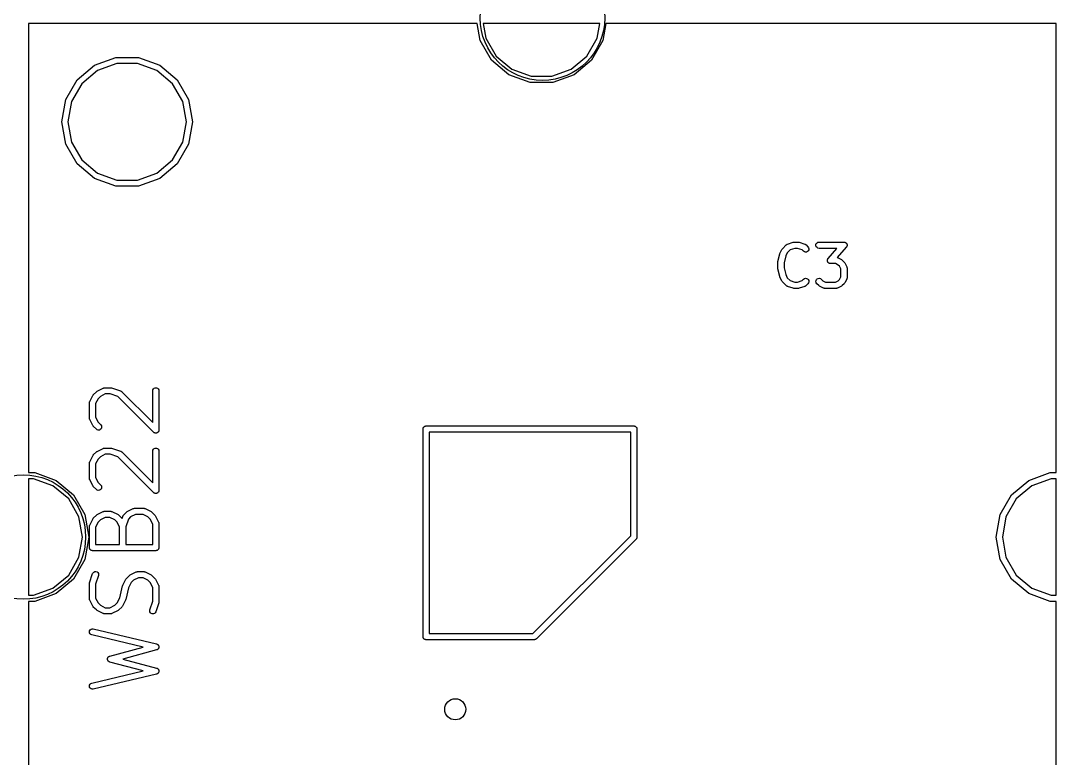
# Model space of a CAD drawing. Extents: x 0 to 102, y -163 to 0.
# Drawn here: x 24.94 to 49.87, y -142.83 to -125.06 of the extents above; entities that cross this region are included whole.
import ezdxf

# ---------------------------------------------------------------- set-up
doc = ezdxf.new("R2010")
doc.units = 0
doc.header["$MEASUREMENT"] = 0
doc.layers.add('BLACK', color=7, linetype='CONTINUOUS')

msp = doc.modelspace()

# ---------------------------------------------------------------- linework, layer by layer
at = {"layer": 'Black'}
for p, q in [((35.9244, -125.127), (25.127, -125.127)), ((25.127, -125.127), (25.127, -135.949)), ((35.997, -125.539), (35.9244, -125.127)), ((36.0744, -125.127), (36.1379, -125.487)), ((38.8796, -125.127), (36.0744, -125.127)), ((38.8161, -125.487), (38.8796, -125.127)), ((39.0296, -125.127), (38.957, -125.539)), ((49.873, -125.127), (39.0296, -125.127)), ((49.873, -135.949), (49.873, -125.127)), ((36.2705, -126.012), (35.997, -125.539)), ((36.1379, -125.487), (36.3854, -125.916)), ((38.5686, -125.916), (38.8161, -125.487)), ((38.957, -125.539), (38.6835, -126.012)), ((36.3854, -125.916), (36.7645, -126.234)), ((38.1895, -126.234), (38.5686, -125.916)), ((26.2935, -126.488), (26.7125, -126.136)), ((26.7125, -126.136), (27.2265, -125.949)), ((27.2526, -126.097), (26.7875, -126.266)), ((27.2265, -125.949), (27.7735, -125.949)), ((27.7474, -126.097), (27.2526, -126.097)), ((28.2125, -126.266), (27.7474, -126.097)), ((27.7735, -125.949), (28.2875, -126.136)), ((28.2875, -126.136), (28.7065, -126.488)), ((36.6895, -126.364), (36.2705, -126.012)), ((38.6835, -126.012), (38.2645, -126.364)), ((26.7875, -126.266), (26.4084, -126.584)), ((28.5916, -126.584), (28.2125, -126.266)), ((37.2035, -126.551), (36.6895, -126.364)), ((36.7645, -126.234), (37.2296, -126.403)), ((37.2296, -126.403), (37.7244, -126.403)), ((37.7244, -126.403), (38.1895, -126.234)), ((38.2645, -126.364), (37.7505, -126.551)), ((26.02, -126.961), (26.2935, -126.488)), ((26.4084, -126.584), (26.1609, -127.013)), ((28.8391, -127.013), (28.5916, -126.584)), ((28.7065, -126.488), (28.98, -126.961)), ((37.7505, -126.551), (37.2035, -126.551)), ((25.925, -127.5), (26.02, -126.961)), ((26.1609, -127.013), (26.075, -127.5)), ((28.925, -127.5), (28.8391, -127.013)), ((28.98, -126.961), (29.075, -127.5)), ((26.02, -128.039), (25.925, -127.5)), ((26.075, -127.5), (26.1609, -127.987)), ((28.8391, -127.987), (28.925, -127.5)), ((29.075, -127.5), (28.98, -128.039)), ((26.2935, -128.512), (26.02, -128.039)), ((26.1609, -127.987), (26.4084, -128.416)), ((28.5916, -128.416), (28.8391, -127.987)), ((28.98, -128.039), (28.7065, -128.512)), ((26.4084, -128.416), (26.7875, -128.734)), ((28.2125, -128.734), (28.5916, -128.416)), ((26.7125, -128.864), (26.2935, -128.512)), ((28.7065, -128.512), (28.2875, -128.864)), ((27.2265, -129.051), (26.7125, -128.864)), ((26.7875, -128.734), (27.2526, -128.903)), ((27.2526, -128.903), (27.7474, -128.903)), ((27.7474, -128.903), (28.2125, -128.734)), ((28.2875, -128.864), (27.7735, -129.051)), ((27.7735, -129.051), (27.2265, -129.051)), ((43.4014, -130.445), (43.5393, -130.399)), ((43.5393, -130.399), (43.5513, -130.397)), ((43.5513, -130.397), (43.5634, -130.395)), ((43.5634, -130.395), (43.6553, -130.395)), ((43.6553, -130.395), (43.6673, -130.397)), ((43.6673, -130.397), (43.6794, -130.399)), ((43.6794, -130.399), (43.8173, -130.445)), ((44.0949, -130.433), (44.1119, -130.413)), ((44.1119, -130.413), (44.1348, -130.4)), ((44.1348, -130.4), (44.1609, -130.395)), ((44.1609, -130.395), (44.7584, -130.395)), ((44.7584, -130.395), (44.7657, -130.397)), ((44.7657, -130.397), (44.7732, -130.397)), ((44.7732, -130.397), (44.7786, -130.399)), ((44.7786, -130.399), (44.7844, -130.4)), ((44.7844, -130.4), (44.7909, -130.404)), ((44.7909, -130.404), (44.7978, -130.406)), ((44.7978, -130.406), (44.8023, -130.41)), ((44.8023, -130.41), (44.8074, -130.413)), ((44.8074, -130.413), (44.8121, -130.419)), ((43.2171, -130.675), (43.2194, -130.667)), ((43.2194, -130.667), (43.2654, -130.575)), ((43.2654, -130.575), (43.2727, -130.565)), ((43.2727, -130.565), (43.2797, -130.555)), ((43.2797, -130.555), (43.3716, -130.464)), ((43.3962, -130.654), (43.3595, -130.728)), ((43.3716, -130.464), (43.3752, -130.461)), ((43.3752, -130.461), (43.3781, -130.458)), ((43.3781, -130.458), (43.386, -130.453)), ((43.386, -130.453), (43.3933, -130.448)), ((43.3933, -130.448), (43.3975, -130.447)), ((43.4666, -130.584), (43.3962, -130.654)), ((43.3975, -130.447), (43.4014, -130.445)), ((43.5757, -130.548), (43.4666, -130.584)), ((43.6429, -130.548), (43.5757, -130.548)), ((43.752, -130.584), (43.6429, -130.548)), ((43.7853, -130.617), (43.752, -130.584)), ((43.8069, -130.632), (43.7853, -130.617)), ((43.8325, -130.639), (43.8069, -130.632)), ((43.8173, -130.445), (43.8211, -130.447)), ((43.8211, -130.447), (43.8254, -130.448)), ((43.8254, -130.448), (43.8327, -130.453)), ((43.8589, -130.637), (43.8325, -130.639)), ((43.8327, -130.453), (43.8405, -130.458)), ((43.8405, -130.458), (43.8435, -130.461)), ((43.8435, -130.461), (43.8471, -130.464)), ((43.8471, -130.464), (43.893, -130.509)), ((43.8828, -130.626), (43.8589, -130.637)), ((43.9016, -130.607), (43.8828, -130.626)), ((43.893, -130.509), (43.9082, -130.531)), ((43.9127, -130.583), (43.9016, -130.607)), ((43.9082, -130.531), (43.915, -130.557)), ((43.915, -130.557), (43.9127, -130.583)), ((44.0858, -130.458), (44.0949, -130.433)), ((44.0858, -130.485), (44.0858, -130.458)), ((44.0949, -130.51), (44.0858, -130.485)), ((44.1119, -130.53), (44.0949, -130.51)), ((44.1348, -130.543), (44.1119, -130.53)), ((44.1609, -130.548), (44.1348, -130.543)), ((44.5904, -130.548), (44.1609, -130.548)), ((44.3793, -130.789), (44.5904, -130.548)), ((44.8157, -130.522), (44.6005, -130.768)), ((44.8121, -130.419), (44.8177, -130.424)), ((44.8196, -130.515), (44.8157, -130.522)), ((44.8177, -130.424), (44.8206, -130.429)), ((44.8244, -130.51), (44.8196, -130.515)), ((44.8206, -130.429), (44.8244, -130.433)), ((44.8244, -130.433), (44.8269, -130.44)), ((44.8264, -130.504), (44.8244, -130.51)), ((44.8294, -130.499), (44.8264, -130.504)), ((44.8269, -130.44), (44.8305, -130.447)), ((44.8309, -130.492), (44.8294, -130.499)), ((44.8305, -130.447), (44.8314, -130.453)), ((44.8334, -130.485), (44.8309, -130.492)), ((44.8314, -130.453), (44.8334, -130.458)), ((44.8334, -130.458), (44.8334, -130.466)), ((44.8334, -130.466), (44.8346, -130.473)), ((44.8346, -130.473), (44.8334, -130.479)), ((44.8334, -130.479), (44.8334, -130.485)), ((43.1654, -130.885), (43.167, -130.876)), ((43.1654, -131.023), (43.1654, -130.885)), ((43.167, -130.876), (43.1677, -130.867)), ((43.1677, -130.867), (43.2137, -130.683)), ((43.2137, -130.683), (43.2171, -130.675)), ((43.3595, -130.728), (43.3178, -130.894)), ((43.3178, -130.894), (43.3178, -131.014)), ((44.3605, -130.838), (44.3616, -130.832)), ((44.3616, -130.845), (44.3605, -130.838)), ((44.3616, -130.826), (44.3641, -130.819)), ((44.3616, -130.832), (44.3616, -130.826)), ((44.3616, -130.852), (44.3616, -130.845)), ((44.3636, -130.858), (44.3616, -130.852)), ((44.3645, -130.864), (44.3636, -130.858)), ((44.3641, -130.819), (44.3656, -130.812)), ((44.3681, -130.87), (44.3645, -130.864)), ((44.3656, -130.812), (44.3686, -130.807)), ((44.3706, -130.877), (44.3681, -130.87)), ((44.3686, -130.807), (44.3706, -130.801)), ((44.3706, -130.801), (44.3754, -130.795)), ((44.3744, -130.882), (44.3706, -130.877)), ((44.3773, -130.887), (44.3744, -130.882)), ((44.3754, -130.795), (44.3793, -130.789)), ((44.3829, -130.892), (44.3773, -130.887)), ((44.3877, -130.898), (44.3829, -130.892)), ((44.3928, -130.9), (44.3877, -130.898)), ((44.3972, -130.904), (44.3928, -130.9)), ((44.4041, -130.907), (44.3972, -130.904)), ((44.4106, -130.911), (44.4041, -130.907)), ((44.4164, -130.912), (44.4106, -130.911)), ((44.4219, -130.914), (44.4164, -130.912)), ((44.4293, -130.914), (44.4219, -130.914)), ((44.4366, -130.915), (44.4293, -130.914)), ((44.5565, -130.915), (44.4366, -130.915)), ((44.6213, -130.948), (44.5565, -130.915)), ((44.6005, -130.768), (44.6006, -130.768)), ((44.6006, -130.768), (44.6044, -130.77)), ((44.6044, -130.77), (44.6086, -130.771)), ((44.6086, -130.771), (44.7005, -130.817)), ((44.7005, -130.817), (44.7103, -130.824)), ((44.7103, -130.824), (44.7203, -130.831)), ((44.7203, -130.831), (44.7663, -130.877)), ((44.7663, -130.877), (44.7733, -130.887)), ((44.7733, -130.887), (44.7806, -130.897)), ((44.7806, -130.897), (44.8265, -130.989)), ((43.167, -131.032), (43.1654, -131.023)), ((43.1677, -131.041), (43.167, -131.032)), ((43.2137, -131.225), (43.1677, -131.041)), ((43.3178, -131.014), (43.3595, -131.18)), ((44.6498, -130.976), (44.6213, -130.948)), ((44.6822, -131.041), (44.6498, -130.976)), ((44.6822, -131.235), (44.6822, -131.041)), ((44.8265, -130.989), (44.8278, -130.993)), ((44.8278, -130.993), (44.83, -130.997)), ((44.83, -130.997), (44.8315, -131.006)), ((44.8315, -131.006), (44.8341, -131.014)), ((44.8341, -131.014), (44.8338, -131.019)), ((44.8338, -131.019), (44.8346, -131.023)), ((44.8346, -131.023), (44.8346, -131.253)), ((43.2171, -131.233), (43.2137, -131.225)), ((43.2194, -131.241), (43.2171, -131.233)), ((43.2654, -131.333), (43.2194, -131.241)), ((43.2727, -131.343), (43.2654, -131.333)), ((43.2797, -131.353), (43.2727, -131.343)), ((43.3716, -131.445), (43.2797, -131.353)), ((43.3595, -131.18), (43.3962, -131.254)), ((43.3962, -131.254), (43.4666, -131.324)), ((43.4666, -131.324), (43.5757, -131.36)), ((43.5757, -131.36), (43.6429, -131.36)), ((43.6429, -131.36), (43.752, -131.324)), ((43.752, -131.324), (43.7853, -131.291)), ((43.7853, -131.291), (43.8069, -131.276)), ((43.8069, -131.276), (43.8325, -131.269)), ((43.8325, -131.269), (43.8589, -131.271)), ((43.893, -131.399), (43.8471, -131.445)), ((43.8589, -131.271), (43.8828, -131.282)), ((43.8828, -131.282), (43.9016, -131.301)), ((43.9082, -131.377), (43.893, -131.399)), ((43.9016, -131.301), (43.9127, -131.325)), ((43.915, -131.351), (43.9082, -131.377)), ((43.9127, -131.325), (43.915, -131.351)), ((44.085, -131.351), (44.0873, -131.325)), ((44.0918, -131.377), (44.085, -131.351)), ((44.0873, -131.325), (44.0984, -131.301)), ((44.107, -131.399), (44.0918, -131.377)), ((44.0984, -131.301), (44.1172, -131.282)), ((44.1529, -131.445), (44.107, -131.399)), ((44.1172, -131.282), (44.1411, -131.271)), ((44.1411, -131.271), (44.1675, -131.269)), ((44.1675, -131.269), (44.1931, -131.276)), ((44.1931, -131.276), (44.2147, -131.291)), ((44.2147, -131.291), (44.252, -131.328)), ((44.252, -131.328), (44.3167, -131.36)), ((44.3167, -131.36), (44.5565, -131.36)), ((44.5565, -131.36), (44.6213, -131.328)), ((44.6213, -131.328), (44.6498, -131.3)), ((44.6498, -131.3), (44.6822, -131.235)), ((44.7663, -131.399), (44.7203, -131.445)), ((44.7733, -131.389), (44.7663, -131.399)), ((44.7806, -131.379), (44.7733, -131.389)), ((44.8265, -131.287), (44.7806, -131.379)), ((44.8278, -131.283), (44.8265, -131.287)), ((44.83, -131.279), (44.8278, -131.283)), ((44.8315, -131.27), (44.83, -131.279)), ((44.8341, -131.262), (44.8315, -131.27)), ((44.8346, -131.253), (44.8338, -131.257)), ((44.8338, -131.257), (44.8341, -131.262)), ((43.3752, -131.447), (43.3716, -131.445)), ((43.3781, -131.45), (43.3752, -131.447)), ((43.386, -131.455), (43.3781, -131.45)), ((43.3933, -131.46), (43.386, -131.455)), ((43.3975, -131.461), (43.3933, -131.46)), ((43.4014, -131.463), (43.3975, -131.461)), ((43.5393, -131.509), (43.4014, -131.463)), ((43.5513, -131.511), (43.5393, -131.509)), ((43.5634, -131.513), (43.5513, -131.511)), ((43.6553, -131.513), (43.5634, -131.513)), ((43.6673, -131.511), (43.6553, -131.513)), ((43.6794, -131.509), (43.6673, -131.511)), ((43.8173, -131.463), (43.6794, -131.509)), ((43.8211, -131.461), (43.8173, -131.463)), ((43.8254, -131.46), (43.8211, -131.461)), ((43.8327, -131.455), (43.8254, -131.46)), ((43.8405, -131.45), (43.8327, -131.455)), ((43.8435, -131.447), (43.8405, -131.45)), ((43.8471, -131.445), (43.8435, -131.447)), ((44.1629, -131.452), (44.1529, -131.445)), ((44.1728, -131.459), (44.1629, -131.452)), ((44.2647, -131.505), (44.1728, -131.459)), ((44.2689, -131.506), (44.2647, -131.505)), ((44.2727, -131.508), (44.2689, -131.506)), ((44.2815, -131.51), (44.2727, -131.508)), ((44.29, -131.512), (44.2815, -131.51)), ((44.2944, -131.512), (44.29, -131.512)), ((44.2988, -131.513), (44.2944, -131.512)), ((44.5745, -131.513), (44.2988, -131.513)), ((44.5788, -131.512), (44.5745, -131.513)), ((44.5832, -131.512), (44.5788, -131.512)), ((44.5918, -131.51), (44.5832, -131.512)), ((44.6006, -131.508), (44.5918, -131.51)), ((44.6044, -131.506), (44.6006, -131.508)), ((44.6086, -131.505), (44.6044, -131.506)), ((44.7005, -131.459), (44.6086, -131.505)), ((44.7103, -131.452), (44.7005, -131.459)), ((44.7203, -131.445), (44.7103, -131.452)), ((26.9301, -133.91), (26.9387, -133.908)), ((26.9387, -133.908), (26.9471, -133.906)), ((26.9471, -133.906), (26.9515, -133.906)), ((26.9515, -133.906), (26.9557, -133.905)), ((26.9557, -133.905), (27.1009, -133.905)), ((27.1009, -133.905), (27.1127, -133.907)), ((27.1127, -133.907), (27.1246, -133.909)), ((27.1246, -133.909), (27.3423, -133.982)), ((28.1519, -133.915), (28.1764, -133.906)), ((28.1764, -133.906), (28.2025, -133.906)), ((28.2025, -133.906), (28.2269, -133.915)), ((26.5983, -134.237), (26.6709, -134.092)), ((26.6709, -134.092), (26.6781, -134.082)), ((26.6781, -134.082), (26.685, -134.072)), ((26.685, -134.072), (26.7575, -134)), ((26.7575, -134), (26.7674, -133.993)), ((26.7674, -133.993), (26.777, -133.986)), ((26.777, -133.986), (26.9222, -133.913)), ((26.855, -134.114), (26.7996, -134.17)), ((26.9734, -134.055), (26.855, -134.114)), ((26.9222, -133.913), (26.9263, -133.912)), ((26.9263, -133.912), (26.9301, -133.91)), ((27.0887, -134.055), (26.9734, -134.055)), ((27.2781, -134.118), (27.0887, -134.055)), ((28.1364, -134.977), (27.2781, -134.118)), ((27.3423, -133.982), (27.3461, -133.984)), ((27.3461, -133.984), (27.3503, -133.985)), ((27.3503, -133.985), (27.3575, -133.99)), ((27.3575, -133.99), (27.3652, -133.994)), ((27.3652, -133.994), (27.3681, -133.997)), ((27.3681, -133.997), (27.3716, -134)), ((27.3716, -134), (28.1144, -134.743)), ((28.1144, -133.98), (28.119, -133.955)), ((28.1144, -134.743), (28.1144, -133.98)), ((28.119, -133.955), (28.132, -133.932)), ((28.132, -133.932), (28.1519, -133.915)), ((28.2269, -133.915), (28.2469, -133.932)), ((28.2469, -133.932), (28.2599, -133.955)), ((28.2599, -133.955), (28.2644, -133.98)), ((28.2644, -133.98), (28.2644, -134.924)), ((26.5904, -134.271), (26.5912, -134.266)), ((26.5904, -134.633), (26.5904, -134.271)), ((26.5909, -134.262), (26.5934, -134.254)), ((26.5912, -134.266), (26.5909, -134.262)), ((26.5934, -134.254), (26.595, -134.245)), ((26.595, -134.245), (26.5971, -134.241)), ((26.5971, -134.241), (26.5983, -134.237)), ((26.7996, -134.17), (26.7404, -134.288)), ((26.7404, -134.288), (26.7404, -134.616)), ((26.5912, -134.638), (26.5904, -134.633)), ((26.5909, -134.642), (26.5912, -134.638)), ((26.5934, -134.65), (26.5909, -134.642)), ((26.595, -134.659), (26.5934, -134.65)), ((26.7404, -134.616), (26.7996, -134.734)), ((26.5971, -134.663), (26.595, -134.659)), ((26.5983, -134.667), (26.5971, -134.663)), ((26.6709, -134.812), (26.5983, -134.667)), ((26.6781, -134.822), (26.6709, -134.812)), ((26.685, -134.832), (26.6781, -134.822)), ((26.7575, -134.904), (26.685, -134.832)), ((26.7789, -134.919), (26.7575, -134.904)), ((26.7996, -134.734), (26.8636, -134.798)), ((26.872, -134.894), (26.8536, -134.913)), ((26.8636, -134.798), (26.8785, -134.819)), ((26.883, -134.871), (26.872, -134.894)), ((26.8785, -134.819), (26.8853, -134.845)), ((26.8853, -134.845), (26.883, -134.871)), ((34.625, -134.9), (34.6261, -134.894)), ((34.625, -139.9), (34.625, -134.9)), ((34.6261, -134.887), (34.6284, -134.881)), ((34.6261, -134.894), (34.6261, -134.887)), ((34.6284, -134.881), (34.6295, -134.874)), ((34.6295, -134.874), (34.6328, -134.869)), ((34.6328, -134.869), (34.635, -134.862)), ((34.635, -134.862), (34.6393, -134.857)), ((34.6393, -134.857), (34.6425, -134.852)), ((34.6425, -134.852), (34.6476, -134.848)), ((34.6476, -134.848), (34.6518, -134.843)), ((34.6518, -134.843), (34.6575, -134.839)), ((34.6575, -134.839), (34.6625, -134.835)), ((34.6625, -134.835), (34.6687, -134.833)), ((34.6687, -134.833), (34.6743, -134.83)), ((34.6743, -134.83), (34.6808, -134.828)), ((34.6808, -134.828), (34.687, -134.826)), ((34.687, -134.826), (34.6935, -134.826)), ((34.6935, -134.826), (34.7, -134.825)), ((34.7, -134.825), (39.7, -134.825)), ((39.7, -134.825), (39.7065, -134.826)), ((39.7065, -134.826), (39.713, -134.826)), ((39.713, -134.826), (39.7192, -134.828)), ((39.7192, -134.828), (39.7257, -134.83)), ((39.7257, -134.83), (39.7313, -134.833)), ((39.7313, -134.833), (39.7375, -134.835)), ((39.7375, -134.835), (39.7425, -134.839)), ((39.7425, -134.839), (39.7482, -134.843)), ((39.7482, -134.843), (39.7524, -134.848)), ((39.7524, -134.848), (39.7575, -134.852)), ((39.7575, -134.852), (39.7607, -134.857)), ((39.7607, -134.857), (39.765, -134.862)), ((39.765, -134.862), (39.7672, -134.869)), ((39.7672, -134.869), (39.7705, -134.874)), ((39.7705, -134.874), (39.7716, -134.881)), ((39.7716, -134.881), (39.7739, -134.887)), ((39.7739, -134.887), (39.7739, -134.894)), ((39.7739, -134.894), (39.775, -134.9)), ((39.775, -134.9), (39.775, -137.5)), ((26.804, -134.926), (26.7789, -134.919)), ((26.83, -134.924), (26.804, -134.926)), ((26.8536, -134.913), (26.83, -134.924)), ((28.1444, -134.982), (28.1364, -134.977)), ((28.1519, -134.989), (28.1444, -134.982)), ((28.155, -134.99), (28.1519, -134.989)), ((28.1577, -134.992), (28.155, -134.99)), ((28.1672, -134.994), (28.1577, -134.992)), ((28.1764, -134.998), (28.1672, -134.994)), ((28.1797, -134.998), (28.1764, -134.998)), ((28.1829, -134.998), (28.1797, -134.998)), ((28.1926, -134.998), (28.1829, -134.998)), ((28.2025, -134.998), (28.1926, -134.998)), ((28.2056, -134.996), (28.2025, -134.998)), ((28.2088, -134.996), (28.2056, -134.996)), ((28.2177, -134.992), (28.2088, -134.996)), ((28.2269, -134.989), (28.2177, -134.992)), ((28.2295, -134.987), (28.2269, -134.989)), ((28.2324, -134.985), (28.2295, -134.987)), ((28.2394, -134.978), (28.2324, -134.985)), ((28.2469, -134.972), (28.2394, -134.978)), ((28.2485, -134.969), (28.2469, -134.972)), ((28.2509, -134.967), (28.2485, -134.969)), ((28.255, -134.958), (28.2509, -134.967)), ((28.2599, -134.949), (28.255, -134.958)), ((28.2605, -134.946), (28.2599, -134.949)), ((28.2619, -134.943), (28.2605, -134.946)), ((28.2627, -134.933), (28.2619, -134.943)), ((28.2644, -134.924), (28.2627, -134.933)), ((34.775, -134.975), (34.775, -139.825)), ((39.625, -134.975), (34.775, -134.975)), ((39.625, -137.469), (39.625, -134.975)), ((26.777, -135.437), (26.9222, -135.365)), ((26.9222, -135.365), (26.9263, -135.363)), ((26.9263, -135.363), (26.9301, -135.361)), ((26.9301, -135.361), (26.9387, -135.36)), ((26.9387, -135.36), (26.9471, -135.357)), ((26.9471, -135.357), (26.9515, -135.357)), ((26.9515, -135.357), (26.9557, -135.357)), ((26.9557, -135.357), (27.1009, -135.357)), ((27.1009, -135.357), (27.1127, -135.359)), ((27.1127, -135.359), (27.1246, -135.361)), ((27.1246, -135.361), (27.3423, -135.433)), ((28.119, -135.406), (28.132, -135.384)), ((28.132, -135.384), (28.1519, -135.367)), ((28.1519, -135.367), (28.1764, -135.358)), ((28.1764, -135.358), (28.2025, -135.358)), ((28.2025, -135.358), (28.2269, -135.367)), ((28.2269, -135.367), (28.2469, -135.384)), ((28.2469, -135.384), (28.2599, -135.406)), ((26.5983, -135.688), (26.6709, -135.543)), ((26.6709, -135.543), (26.6781, -135.534)), ((26.6781, -135.534), (26.685, -135.524)), ((26.685, -135.524), (26.7575, -135.451)), ((26.7996, -135.621), (26.7404, -135.74)), ((26.7575, -135.451), (26.7674, -135.444)), ((26.7674, -135.444), (26.777, -135.437)), ((26.855, -135.566), (26.7996, -135.621)), ((26.9734, -135.507), (26.855, -135.566)), ((27.0887, -135.507), (26.9734, -135.507)), ((27.2781, -135.57), (27.0887, -135.507)), ((28.1364, -136.428), (27.2781, -135.57)), ((27.3423, -135.433), (27.3461, -135.435)), ((27.3461, -135.435), (27.3503, -135.436)), ((27.3503, -135.436), (27.3575, -135.441)), ((27.3575, -135.441), (27.3652, -135.446)), ((27.3652, -135.446), (27.3681, -135.449)), ((27.3681, -135.449), (27.3716, -135.451)), ((27.3716, -135.451), (28.1144, -136.194)), ((28.1144, -135.432), (28.119, -135.406)), ((28.1144, -136.194), (28.1144, -135.432)), ((28.2599, -135.406), (28.2644, -135.432)), ((28.2644, -135.432), (28.2644, -136.375)), ((26.5904, -135.722), (26.5912, -135.718)), ((26.5904, -136.085), (26.5904, -135.722)), ((26.5909, -135.713), (26.5934, -135.705)), ((26.5912, -135.718), (26.5909, -135.713)), ((26.5934, -135.705), (26.595, -135.696)), ((26.595, -135.696), (26.5971, -135.693)), ((26.5971, -135.693), (26.5983, -135.688)), ((26.7404, -135.74), (26.7404, -136.067)), ((25.127, -135.949), (25.2735, -135.949)), ((25.2474, -136.097), (25.127, -136.097)), ((25.127, -136.097), (25.127, -138.903)), ((25.7125, -136.266), (25.2474, -136.097)), ((25.2735, -135.949), (25.7875, -136.136)), ((25.7875, -136.136), (26.2065, -136.488)), ((26.5912, -136.089), (26.5904, -136.085)), ((26.5909, -136.093), (26.5912, -136.089)), ((26.5934, -136.102), (26.5909, -136.093)), ((26.595, -136.111), (26.5934, -136.102)), ((26.5971, -136.114), (26.595, -136.111)), ((26.5983, -136.118), (26.5971, -136.114)), ((26.6709, -136.264), (26.5983, -136.118)), ((26.7404, -136.067), (26.7996, -136.186)), ((48.7935, -136.488), (49.2125, -136.136)), ((49.2125, -136.136), (49.7265, -135.949)), ((49.7526, -136.097), (49.2875, -136.266)), ((49.7265, -135.949), (49.873, -135.949)), ((49.873, -136.097), (49.7526, -136.097)), ((49.873, -138.903), (49.873, -136.097)), ((26.0916, -136.584), (25.7125, -136.266)), ((26.6781, -136.273), (26.6709, -136.264)), ((26.685, -136.283), (26.6781, -136.273)), ((26.7575, -136.356), (26.685, -136.283)), ((26.7789, -136.371), (26.7575, -136.356)), ((26.804, -136.377), (26.7789, -136.371)), ((26.7996, -136.186), (26.8636, -136.25)), ((26.83, -136.375), (26.804, -136.377)), ((26.8536, -136.364), (26.83, -136.375)), ((26.872, -136.346), (26.8536, -136.364)), ((26.8636, -136.25), (26.8785, -136.271)), ((26.883, -136.322), (26.872, -136.346)), ((26.8785, -136.271), (26.8853, -136.296)), ((26.8853, -136.296), (26.883, -136.322)), ((28.2599, -136.401), (28.255, -136.409)), ((28.2605, -136.398), (28.2599, -136.401)), ((28.2619, -136.395), (28.2605, -136.398)), ((28.2627, -136.385), (28.2619, -136.395)), ((28.2644, -136.375), (28.2627, -136.385)), ((49.2875, -136.266), (48.9084, -136.584)), ((26.3391, -137.013), (26.0916, -136.584)), ((26.2065, -136.488), (26.48, -136.961)), ((28.1444, -136.434), (28.1364, -136.428)), ((28.1519, -136.44), (28.1444, -136.434)), ((28.155, -136.441), (28.1519, -136.44)), ((28.1577, -136.443), (28.155, -136.441)), ((28.1672, -136.446), (28.1577, -136.443)), ((28.1764, -136.449), (28.1672, -136.446)), ((28.1797, -136.449), (28.1764, -136.449)), ((28.1829, -136.45), (28.1797, -136.449)), ((28.1926, -136.449), (28.1829, -136.45)), ((28.2025, -136.449), (28.1926, -136.449)), ((28.2056, -136.448), (28.2025, -136.449)), ((28.2088, -136.448), (28.2056, -136.448)), ((28.2177, -136.443), (28.2088, -136.448)), ((28.2269, -136.44), (28.2177, -136.443)), ((28.2295, -136.438), (28.2269, -136.44)), ((28.2324, -136.437), (28.2295, -136.438)), ((28.2394, -136.43), (28.2324, -136.437)), ((28.2469, -136.423), (28.2394, -136.43)), ((28.2485, -136.42), (28.2469, -136.423)), ((28.2509, -136.418), (28.2485, -136.42)), ((28.255, -136.409), (28.2509, -136.418)), ((48.52, -136.961), (48.7935, -136.488)), ((48.9084, -136.584), (48.6609, -137.013)), ((26.777, -136.961), (26.9222, -136.889)), ((26.9222, -136.889), (26.9263, -136.887)), ((26.9263, -136.887), (26.9301, -136.885)), ((26.9301, -136.885), (26.9387, -136.884)), ((26.9387, -136.884), (26.9471, -136.881)), ((26.9471, -136.881), (26.9515, -136.881)), ((26.9515, -136.881), (26.9557, -136.881)), ((26.9557, -136.881), (27.1009, -136.881)), ((27.1009, -136.881), (27.1051, -136.881)), ((27.1051, -136.881), (27.1094, -136.881)), ((27.1094, -136.881), (27.1179, -136.884)), ((27.1179, -136.884), (27.1265, -136.885)), ((27.1265, -136.885), (27.1303, -136.887)), ((27.1303, -136.887), (27.1344, -136.889)), ((27.1344, -136.889), (27.2795, -136.961)), ((27.4833, -136.903), (27.4931, -136.896)), ((27.4931, -136.896), (27.5027, -136.889)), ((27.5027, -136.889), (27.6479, -136.816)), ((27.6479, -136.816), (27.652, -136.815)), ((27.652, -136.815), (27.6558, -136.813)), ((27.6558, -136.813), (27.6644, -136.811)), ((27.6644, -136.811), (27.6729, -136.809)), ((27.6729, -136.809), (27.6772, -136.809)), ((27.6772, -136.809), (27.6814, -136.808)), ((27.6814, -136.808), (27.8991, -136.808)), ((27.8991, -136.808), (27.9034, -136.809)), ((27.9034, -136.809), (27.9077, -136.809)), ((27.9077, -136.809), (27.9161, -136.811)), ((27.9161, -136.811), (27.9248, -136.813)), ((27.9248, -136.813), (27.9285, -136.815)), ((27.9285, -136.815), (27.9327, -136.816)), ((27.9327, -136.816), (28.0778, -136.889)), ((28.0778, -136.889), (28.0875, -136.896)), ((28.0875, -136.896), (28.0973, -136.903)), ((26.425, -137.5), (26.3391, -137.013)), ((26.48, -136.961), (26.575, -137.5)), ((26.5983, -137.212), (26.6709, -137.067)), ((26.6709, -137.067), (26.6781, -137.058)), ((26.6781, -137.058), (26.685, -137.048)), ((26.685, -137.048), (26.7575, -136.975)), ((26.7996, -137.145), (26.7404, -137.264)), ((26.7575, -136.975), (26.7674, -136.968)), ((26.7674, -136.968), (26.777, -136.961)), ((26.855, -137.09), (26.7996, -137.145)), ((26.9734, -137.031), (26.855, -137.09)), ((27.0832, -137.031), (26.9734, -137.031)), ((27.2016, -137.09), (27.0832, -137.031)), ((27.2569, -137.145), (27.2016, -137.09)), ((27.3161, -137.264), (27.2569, -137.145)), ((27.2795, -136.961), (27.2892, -136.968)), ((27.2892, -136.968), (27.299, -136.975)), ((27.299, -136.975), (27.3716, -137.048)), ((27.3716, -137.048), (27.376, -137.054)), ((27.376, -137.054), (27.3926, -137.005)), ((27.3926, -137.005), (27.3946, -137.001)), ((27.3946, -137.001), (27.3957, -136.997)), ((27.3957, -136.997), (27.4008, -136.989)), ((27.4008, -136.989), (27.405, -136.982)), ((27.405, -136.982), (27.4082, -136.979)), ((27.4082, -136.979), (27.4107, -136.975)), ((27.4107, -136.975), (27.4833, -136.903)), ((27.5293, -137.069), (27.4661, -137.258)), ((27.5807, -137.017), (27.5293, -137.069)), ((27.6991, -136.958), (27.5807, -137.017)), ((27.8814, -136.958), (27.6991, -136.958)), ((27.9999, -137.017), (27.8814, -136.958)), ((28.0552, -137.073), (27.9999, -137.017)), ((28.1144, -137.191), (28.0552, -137.073)), ((28.0973, -136.903), (28.1699, -136.975)), ((28.1699, -136.975), (28.1768, -136.985)), ((28.1768, -136.985), (28.1839, -136.995)), ((28.1839, -136.995), (28.2565, -137.14)), ((28.2565, -137.14), (28.2577, -137.144)), ((28.2577, -137.144), (28.2599, -137.148)), ((28.2599, -137.148), (28.2614, -137.156)), ((48.425, -137.5), (48.52, -136.961)), ((48.6609, -137.013), (48.575, -137.5)), ((26.5904, -137.246), (26.5912, -137.242)), ((26.5904, -137.754), (26.5904, -137.246)), ((26.5909, -137.237), (26.5934, -137.229)), ((26.5912, -137.242), (26.5909, -137.237)), ((26.5934, -137.229), (26.595, -137.22)), ((26.595, -137.22), (26.5971, -137.217)), ((26.5971, -137.217), (26.5983, -137.212)), ((26.7404, -137.264), (26.7404, -137.679)), ((27.3161, -137.679), (27.3161, -137.264)), ((27.4661, -137.258), (27.4661, -137.679)), ((28.1144, -137.679), (28.1144, -137.191)), ((28.2614, -137.156), (28.2639, -137.165)), ((28.2639, -137.165), (28.2637, -137.169)), ((28.2637, -137.169), (28.2644, -137.173)), ((28.2644, -137.173), (28.2644, -137.754)), ((26.3391, -137.987), (26.425, -137.5)), ((26.575, -137.5), (26.48, -138.039)), ((37.2689, -139.825), (39.625, -137.469)), ((39.753, -137.553), (37.353, -139.953)), ((39.7549, -137.55), (39.753, -137.553)), ((39.7575, -137.548), (39.7549, -137.55)), ((39.7623, -137.54), (39.7575, -137.548)), ((39.768, -137.532), (39.7623, -137.54)), ((39.7688, -137.529), (39.768, -137.532)), ((39.7705, -137.526), (39.7688, -137.529)), ((39.7722, -137.516), (39.7705, -137.526)), ((39.7747, -137.507), (39.7722, -137.516)), ((39.775, -137.5), (39.7744, -137.503)), ((39.7744, -137.503), (39.7747, -137.507)), ((48.52, -138.039), (48.425, -137.5)), ((48.575, -137.5), (48.6609, -137.987)), ((26.5916, -137.76), (26.5904, -137.754)), ((26.5916, -137.767), (26.5916, -137.76)), ((26.5938, -137.773), (26.5916, -137.767)), ((26.595, -137.78), (26.5938, -137.773)), ((26.5982, -137.785), (26.595, -137.78)), ((26.6005, -137.791), (26.5982, -137.785)), ((26.6047, -137.797), (26.6005, -137.791)), ((26.608, -137.802), (26.6047, -137.797)), ((26.613, -137.806), (26.608, -137.802)), ((26.6172, -137.811), (26.613, -137.806)), ((26.6229, -137.815), (26.6172, -137.811)), ((26.6279, -137.819), (26.6229, -137.815)), ((26.6341, -137.821), (26.6279, -137.819)), ((26.6398, -137.824), (26.6341, -137.821)), ((26.6462, -137.826), (26.6398, -137.824)), ((26.6524, -137.828), (26.6462, -137.826)), ((26.659, -137.828), (26.6524, -137.828)), ((26.6654, -137.829), (26.659, -137.828)), ((28.1894, -137.829), (26.6654, -137.829)), ((26.7404, -137.679), (27.3161, -137.679)), ((27.4661, -137.679), (28.1144, -137.679)), ((28.1959, -137.828), (28.1894, -137.829)), ((28.2025, -137.828), (28.1959, -137.828)), ((28.2086, -137.826), (28.2025, -137.828)), ((28.2151, -137.824), (28.2086, -137.826)), ((28.2208, -137.821), (28.2151, -137.824)), ((28.2269, -137.819), (28.2208, -137.821)), ((28.232, -137.815), (28.2269, -137.819)), ((28.2376, -137.811), (28.232, -137.815)), ((28.2419, -137.806), (28.2376, -137.811)), ((28.2469, -137.802), (28.2419, -137.806)), ((28.2502, -137.797), (28.2469, -137.802)), ((28.2544, -137.791), (28.2502, -137.797)), ((28.2566, -137.785), (28.2544, -137.791)), ((28.2599, -137.78), (28.2566, -137.785)), ((28.261, -137.773), (28.2599, -137.78)), ((28.2633, -137.767), (28.261, -137.773)), ((28.2644, -137.754), (28.2633, -137.76)), ((28.2633, -137.76), (28.2633, -137.767)), ((26.0916, -138.416), (26.3391, -137.987)), ((26.48, -138.039), (26.2065, -138.512)), ((48.7935, -138.512), (48.52, -138.039)), ((48.6609, -137.987), (48.9084, -138.416)), ((26.5943, -138.601), (26.6668, -138.383)), ((26.6668, -138.383), (26.6793, -138.361)), ((26.6793, -138.361), (26.6987, -138.343)), ((26.6987, -138.343), (26.723, -138.334)), ((26.723, -138.334), (26.749, -138.333)), ((26.749, -138.333), (26.7737, -138.341)), ((26.7737, -138.341), (26.7941, -138.357)), ((26.7941, -138.357), (26.8077, -138.38)), ((26.8077, -138.38), (26.813, -138.405)), ((27.5753, -138.413), (27.7205, -138.34)), ((27.7205, -138.34), (27.7246, -138.339)), ((27.7246, -138.339), (27.7283, -138.337)), ((27.7283, -138.337), (27.737, -138.335)), ((27.737, -138.335), (27.7454, -138.333)), ((27.7454, -138.333), (27.7497, -138.333)), ((27.7497, -138.333), (27.754, -138.332)), ((27.754, -138.332), (27.8991, -138.332)), ((27.8991, -138.332), (27.9034, -138.333)), ((27.9034, -138.333), (27.9077, -138.333)), ((27.9077, -138.333), (27.9161, -138.335)), ((27.9161, -138.335), (27.9248, -138.337)), ((27.9248, -138.337), (27.9285, -138.339)), ((27.9285, -138.339), (27.9327, -138.34)), ((27.9327, -138.34), (28.0778, -138.413)), ((25.7125, -138.734), (26.0916, -138.416)), ((26.2065, -138.512), (25.7875, -138.864)), ((26.5904, -138.625), (26.5925, -138.613)), ((26.5904, -138.988), (26.5904, -138.625)), ((26.5925, -138.613), (26.5943, -138.601)), ((26.8092, -138.431), (26.7404, -138.637)), ((26.7404, -138.637), (26.7404, -138.97)), ((26.813, -138.405), (26.8092, -138.431)), ((27.3966, -138.664), (27.4692, -138.519)), ((27.4692, -138.519), (27.4764, -138.509)), ((27.4764, -138.509), (27.4833, -138.499)), ((27.4833, -138.499), (27.5558, -138.427)), ((27.5979, -138.597), (27.5345, -138.724)), ((27.5558, -138.427), (27.5657, -138.42)), ((27.5657, -138.42), (27.5753, -138.413)), ((27.6533, -138.541), (27.5979, -138.597)), ((27.7717, -138.482), (27.6533, -138.541)), ((27.8814, -138.482), (27.7717, -138.482)), ((27.9999, -138.541), (27.8814, -138.482)), ((28.0552, -138.597), (27.9999, -138.541)), ((28.1144, -138.715), (28.0552, -138.597)), ((28.0778, -138.413), (28.0875, -138.42)), ((28.0875, -138.42), (28.0973, -138.427)), ((28.0973, -138.427), (28.1699, -138.499)), ((28.1699, -138.499), (28.1768, -138.509)), ((28.1768, -138.509), (28.1839, -138.519)), ((28.1839, -138.519), (28.2565, -138.664)), ((49.2125, -138.864), (48.7935, -138.512)), ((48.9084, -138.416), (49.2875, -138.734)), ((25.2474, -138.903), (25.7125, -138.734)), ((25.7875, -138.864), (25.2735, -139.051)), ((27.3204, -138.962), (27.391, -138.679)), ((27.391, -138.679), (27.3943, -138.672)), ((27.3943, -138.672), (27.3966, -138.664)), ((27.5345, -138.724), (27.4639, -139.006)), ((28.1144, -139.048), (28.1144, -138.715)), ((28.2565, -138.664), (28.2577, -138.668)), ((28.2577, -138.668), (28.2599, -138.672)), ((28.2599, -138.672), (28.2614, -138.68)), ((28.2614, -138.68), (28.2639, -138.689)), ((28.2639, -138.689), (28.2637, -138.693)), ((28.2637, -138.693), (28.2644, -138.697)), ((28.2644, -138.697), (28.2644, -139.06)), ((49.7265, -139.051), (49.2125, -138.864)), ((49.2875, -138.734), (49.7526, -138.903)), ((25.127, -138.903), (25.2474, -138.903)), ((25.2735, -139.051), (25.127, -139.051)), ((25.127, -139.051), (25.127, -149.873)), ((26.5912, -138.992), (26.5904, -138.988)), ((26.5909, -138.996), (26.5912, -138.992)), ((26.5934, -139.005), (26.5909, -138.996)), ((26.595, -139.013), (26.5934, -139.005)), ((26.5971, -139.017), (26.595, -139.013)), ((26.5983, -139.021), (26.5971, -139.017)), ((26.6709, -139.166), (26.5983, -139.021)), ((26.7404, -138.97), (26.7996, -139.088)), ((26.7996, -139.088), (26.855, -139.144)), ((26.855, -139.144), (26.9734, -139.203)), ((27.0832, -139.203), (27.2016, -139.144)), ((27.2016, -139.144), (27.2569, -139.088)), ((27.2569, -139.088), (27.3204, -138.962)), ((27.4582, -139.021), (27.3857, -139.166)), ((27.4606, -139.013), (27.4582, -139.021)), ((27.4639, -139.006), (27.4606, -139.013)), ((28.0457, -139.254), (28.1144, -139.048)), ((28.2606, -139.084), (28.188, -139.302)), ((28.2623, -139.072), (28.2606, -139.084)), ((28.2644, -139.06), (28.2623, -139.072)), ((49.873, -139.051), (49.7265, -139.051)), ((49.7526, -138.903), (49.873, -138.903)), ((49.873, -149.873), (49.873, -139.051)), ((26.6781, -139.176), (26.6709, -139.166)), ((26.685, -139.186), (26.6781, -139.176)), ((26.7575, -139.258), (26.685, -139.186)), ((26.7674, -139.265), (26.7575, -139.258)), ((26.777, -139.273), (26.7674, -139.265)), ((26.9222, -139.345), (26.777, -139.273)), ((26.9263, -139.346), (26.9222, -139.345)), ((26.9301, -139.348), (26.9263, -139.346)), ((26.9387, -139.35), (26.9301, -139.348)), ((26.9471, -139.353), (26.9387, -139.35)), ((26.9515, -139.352), (26.9471, -139.353)), ((26.9557, -139.353), (26.9515, -139.352)), ((27.1009, -139.353), (26.9557, -139.353)), ((26.9734, -139.203), (27.0832, -139.203)), ((27.1051, -139.352), (27.1009, -139.353)), ((27.1094, -139.353), (27.1051, -139.352)), ((27.1179, -139.35), (27.1094, -139.353)), ((27.1265, -139.348), (27.1179, -139.35)), ((27.1303, -139.346), (27.1265, -139.348)), ((27.1344, -139.345), (27.1303, -139.346)), ((27.2795, -139.273), (27.1344, -139.345)), ((27.2892, -139.265), (27.2795, -139.273)), ((27.299, -139.258), (27.2892, -139.265)), ((27.3716, -139.186), (27.299, -139.258)), ((27.3785, -139.176), (27.3716, -139.186)), ((27.3857, -139.166), (27.3785, -139.176)), ((28.0419, -139.28), (28.0457, -139.254)), ((28.0471, -139.306), (28.0419, -139.28)), ((28.0607, -139.328), (28.0471, -139.306)), ((28.0811, -139.344), (28.0607, -139.328)), ((28.1059, -139.352), (28.0811, -139.344)), ((28.1319, -139.351), (28.1059, -139.352)), ((28.1561, -139.342), (28.1319, -139.351)), ((28.1756, -139.325), (28.1561, -139.342)), ((28.188, -139.302), (28.1756, -139.325)), ((26.5906, -139.782), (26.5966, -139.756)), ((26.5936, -139.807), (26.5906, -139.782)), ((26.6052, -139.831), (26.5936, -139.807)), ((26.5966, -139.756), (26.6109, -139.734)), ((26.6242, -139.849), (26.6052, -139.831)), ((26.6109, -139.734), (26.6318, -139.719)), ((26.6481, -139.859), (26.6242, -139.849)), ((26.6318, -139.719), (26.6568, -139.711)), ((27.8829, -140.153), (26.6481, -139.859)), ((26.6568, -139.711), (26.6828, -139.713)), ((26.6828, -139.713), (28.2068, -140.076)), ((34.775, -139.825), (37.2689, -139.825)), ((28.2068, -140.076), (28.2138, -140.079)), ((28.2138, -140.079), (28.2212, -140.081)), ((28.2212, -140.081), (28.2257, -140.084)), ((28.2257, -140.084), (28.2307, -140.086)), ((28.2307, -140.086), (28.2363, -140.091)), ((28.2363, -140.091), (28.2425, -140.096)), ((28.2425, -140.096), (28.2457, -140.1)), ((28.2457, -140.1), (28.2496, -140.104)), ((28.2496, -140.104), (28.2531, -140.111)), ((28.2531, -140.111), (28.2574, -140.117)), ((28.2574, -140.117), (28.2588, -140.123)), ((28.2588, -140.123), (28.2613, -140.127)), ((28.2613, -140.127), (28.2622, -140.135)), ((28.2622, -140.135), (28.2642, -140.142)), ((28.2642, -140.142), (28.2637, -140.148)), ((34.6261, -139.906), (34.625, -139.9)), ((34.6261, -139.913), (34.6261, -139.906)), ((34.6284, -139.919), (34.6261, -139.913)), ((34.6295, -139.926), (34.6284, -139.919)), ((34.6328, -139.931), (34.6295, -139.926)), ((34.635, -139.938), (34.6328, -139.931)), ((34.6393, -139.943), (34.635, -139.938)), ((34.6425, -139.948), (34.6393, -139.943)), ((34.6476, -139.952), (34.6425, -139.948)), ((34.6518, -139.957), (34.6476, -139.952)), ((34.6575, -139.961), (34.6518, -139.957)), ((34.6625, -139.965), (34.6575, -139.961)), ((34.6687, -139.967), (34.6625, -139.965)), ((34.6743, -139.97), (34.6687, -139.967)), ((34.6808, -139.972), (34.6743, -139.97)), ((34.687, -139.974), (34.6808, -139.972)), ((34.6935, -139.974), (34.687, -139.974)), ((34.7, -139.975), (34.6935, -139.974)), ((37.3, -139.975), (34.7, -139.975)), ((37.3033, -139.974), (37.3, -139.975)), ((37.3065, -139.975), (37.3033, -139.974)), ((37.316, -139.972), (37.3065, -139.975)), ((37.3257, -139.97), (37.316, -139.972)), ((37.3285, -139.969), (37.3257, -139.97)), ((37.3317, -139.968), (37.3285, -139.969)), ((37.3397, -139.962), (37.3317, -139.968)), ((37.3482, -139.957), (37.3397, -139.962)), ((37.3503, -139.955), (37.3482, -139.957)), ((37.353, -139.953), (37.3503, -139.955)), ((27.0395, -140.396), (27.0441, -140.391)), ((27.0441, -140.391), (27.0478, -140.386)), ((27.0478, -140.386), (27.0532, -140.382)), ((27.0532, -140.382), (27.0579, -140.378)), ((27.0579, -140.378), (27.0638, -140.375)), ((27.0638, -140.375), (27.0691, -140.371)), ((27.0691, -140.371), (27.0755, -140.369)), ((27.0755, -140.369), (27.0815, -140.367)), ((27.0815, -140.367), (27.8829, -140.153)), ((28.2088, -140.221), (27.3919, -140.439)), ((28.2157, -140.218), (28.2088, -140.221)), ((28.223, -140.216), (28.2157, -140.218)), ((28.2274, -140.213), (28.223, -140.216)), ((28.2324, -140.21), (28.2274, -140.213)), ((28.2378, -140.205), (28.2324, -140.21)), ((28.2439, -140.2), (28.2378, -140.205)), ((28.2469, -140.196), (28.2439, -140.2)), ((28.2508, -140.192), (28.2469, -140.196)), ((28.2541, -140.185), (28.2508, -140.192)), ((28.2583, -140.179), (28.2541, -140.185)), ((28.2595, -140.173), (28.2583, -140.179)), ((28.2618, -140.168), (28.2595, -140.173)), ((28.2625, -140.161), (28.2618, -140.168)), ((28.2643, -140.153), (28.2625, -140.161)), ((28.2637, -140.148), (28.2643, -140.153)), ((27.0261, -140.433), (27.0278, -140.426)), ((27.0267, -140.439), (27.0261, -140.433)), ((27.0261, -140.446), (27.0267, -140.439)), ((27.0278, -140.452), (27.0261, -140.446)), ((27.0278, -140.426), (27.0284, -140.42)), ((27.0284, -140.459), (27.0278, -140.452)), ((27.0284, -140.42), (27.0312, -140.414)), ((27.0312, -140.465), (27.0284, -140.459)), ((27.0312, -140.414), (27.0328, -140.408)), ((27.0328, -140.471), (27.0312, -140.465)), ((27.0328, -140.408), (27.0367, -140.402)), ((27.0367, -140.476), (27.0328, -140.471)), ((27.0367, -140.402), (27.0395, -140.396)), ((27.0395, -140.482), (27.0367, -140.476)), ((27.0441, -140.487), (27.0395, -140.482)), ((27.0478, -140.492), (27.0441, -140.487)), ((27.0532, -140.496), (27.0478, -140.492)), ((27.0579, -140.501), (27.0532, -140.496)), ((27.0638, -140.503), (27.0579, -140.501)), ((27.0691, -140.507), (27.0638, -140.503)), ((27.0755, -140.509), (27.0691, -140.507)), ((27.0815, -140.512), (27.0755, -140.509)), ((27.8829, -140.725), (27.0815, -140.512)), ((27.3919, -140.439), (28.2088, -140.657)), ((26.6481, -141.019), (27.8829, -140.725)), ((28.2068, -140.802), (26.6828, -141.165)), ((28.2138, -140.799), (28.2068, -140.802)), ((28.2088, -140.657), (28.2157, -140.66)), ((28.2212, -140.797), (28.2138, -140.799)), ((28.2157, -140.66), (28.223, -140.662)), ((28.2257, -140.794), (28.2212, -140.797)), ((28.223, -140.662), (28.2274, -140.666)), ((28.2307, -140.792), (28.2257, -140.794)), ((28.2274, -140.666), (28.2324, -140.668)), ((28.2363, -140.787), (28.2307, -140.792)), ((28.2324, -140.668), (28.2378, -140.673)), ((28.2425, -140.782), (28.2363, -140.787)), ((28.2378, -140.673), (28.2439, -140.678)), ((28.2457, -140.778), (28.2425, -140.782)), ((28.2439, -140.678), (28.2469, -140.682)), ((28.2496, -140.774), (28.2457, -140.778)), ((28.2469, -140.682), (28.2508, -140.686)), ((28.2531, -140.767), (28.2496, -140.774)), ((28.2508, -140.686), (28.2541, -140.693)), ((28.2574, -140.761), (28.2531, -140.767)), ((28.2541, -140.693), (28.2583, -140.7)), ((28.2588, -140.756), (28.2574, -140.761)), ((28.2583, -140.7), (28.2595, -140.705)), ((28.2613, -140.751), (28.2588, -140.756)), ((28.2595, -140.705), (28.2618, -140.71)), ((28.2622, -140.743), (28.2613, -140.751)), ((28.2618, -140.71), (28.2625, -140.718)), ((28.2642, -140.736), (28.2622, -140.743)), ((28.2625, -140.718), (28.2643, -140.725)), ((28.2643, -140.725), (28.2637, -140.73)), ((28.2637, -140.73), (28.2642, -140.736)), ((26.5906, -141.097), (26.5936, -141.071)), ((26.5966, -141.122), (26.5906, -141.097)), ((26.5936, -141.071), (26.6052, -141.048)), ((26.6109, -141.144), (26.5966, -141.122)), ((26.6052, -141.048), (26.6242, -141.03)), ((26.6242, -141.03), (26.6481, -141.019)), ((26.6318, -141.159), (26.6109, -141.144)), ((26.6568, -141.167), (26.6318, -141.159)), ((26.6828, -141.165), (26.6568, -141.167))]:
    msp.add_line(p, q, dxfattribs=at)
for centre, radius in [((37.5, -125), 1.5), ((25, -137.5), 1.5), ((35.4, -141.65), 0.254)]:
    msp.add_circle(centre, radius, dxfattribs=at)

doc.saveas('drawing.dxf')
